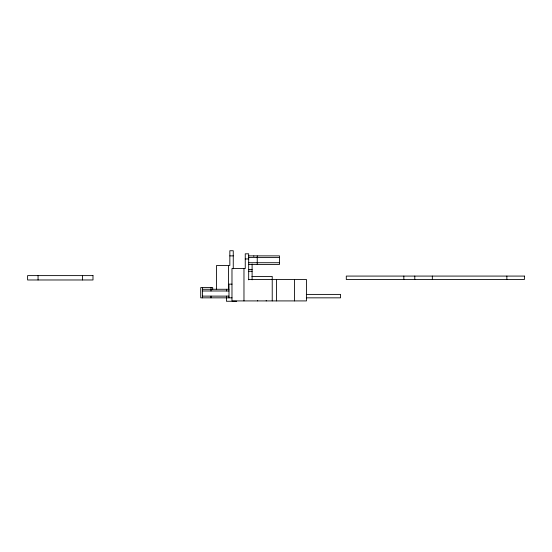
<?xml version="1.0" encoding="UTF-8"?>
<svg xmlns="http://www.w3.org/2000/svg" width="552" height="552" viewBox="0 0 552 552"><rect width="100%" height="100%" fill="white"/><g stroke="black" fill="none" stroke-linecap="round" stroke-linejoin="round"><path stroke-width="0.83" d="M229.839 255.88L233.261 255.88M248.676 255.88L279.505 255.88L279.505 264.442L248.676 264.442M248.676 257.591L279.505 257.591M245.254 258.957L248.676 258.957M248.676 262.724L279.505 262.724M248.676 269.576L252.105 269.576M248.676 271.287L252.105 271.287M251.898 276.428L272.226 276.428L272.226 300.916M248.676 279.505L306.477 279.505L306.477 300.916L231.978 300.916L231.978 268.541L245.254 268.541L245.254 253.816L248.676 253.816L248.676 279.85M232.019 284.135L228.99 284.135L228.983 297.838M202.439 289.276L228.983 289.276M202.439 290.987L228.983 290.987M306.305 294.409L340.556 294.409L340.556 297.838L306.305 297.838M202.439 296.12L228.983 296.12M232.019 297.838L200.728 297.838L200.728 287.558L212.706 287.558L212.713 289.276M236.691 301.261L226.417 301.261L226.417 296.12M506.86 276.083L506.86 279.505M432.333 276.083L432.333 279.505M414.793 276.083L414.793 279.505M403.836 276.083L403.836 279.505M294.485 279.505L294.485 300.916M276.504 279.505L276.504 300.916M266.23 300.447L266.23 300.916M257.667 300.523L257.667 300.916M257.239 255.886L257.239 264.436M253.816 255.886L253.816 256.376M252.105 264.015L252.105 279.85M243.97 268.541L243.97 300.916M233.261 268.72L233.261 250.739L229.839 250.739L229.839 265.464L216.563 265.464L216.563 289.317M228.556 265.464L228.556 289.317M226.417 289.282L226.417 290.987M211.002 287.558L211.002 290.987M211.002 296.12L211.002 297.832M202.439 287.558L202.439 297.838M82.524 275.614L82.524 279.974M38.06 275.614L38.06 279.974M92.991 275.614L27.6 275.614L27.6 279.974L92.991 279.974L92.991 275.614M524.4 276.083L346.29 276.083L346.29 279.505L524.4 279.505L524.4 276.083"/></g></svg>
